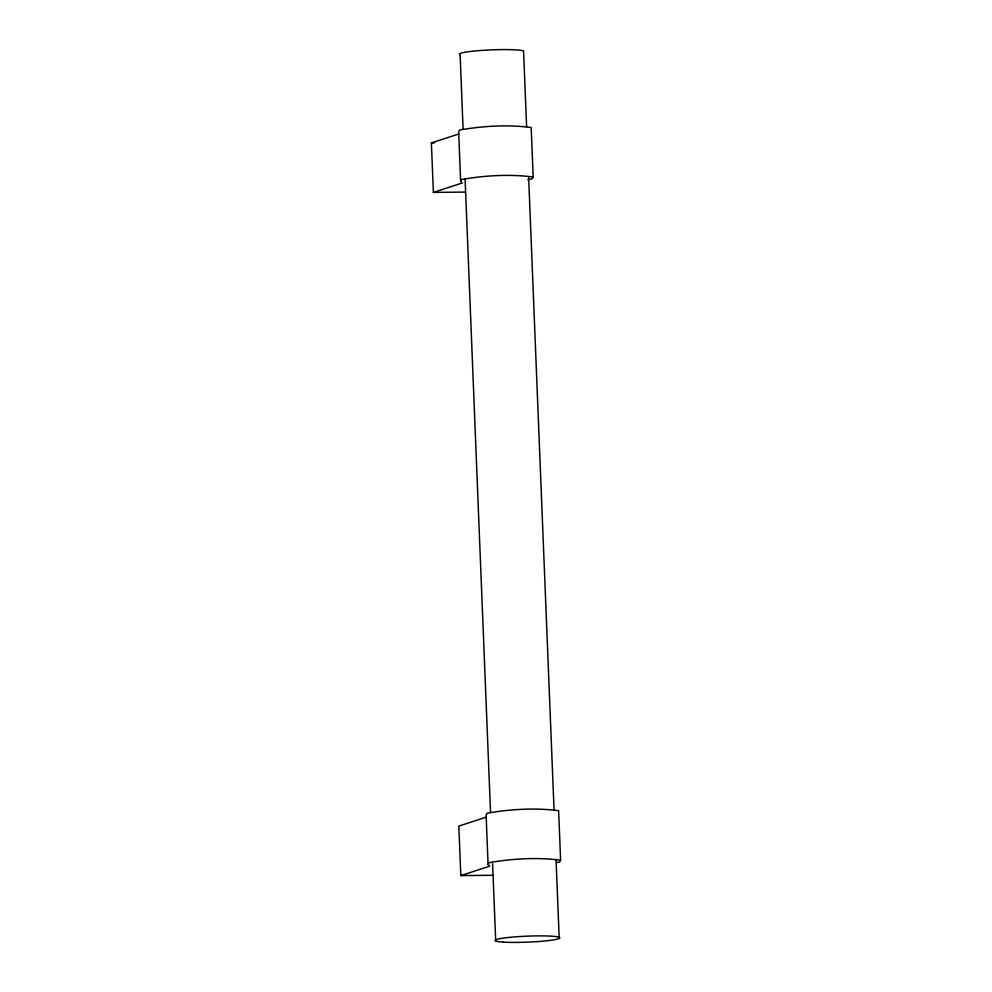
<?xml version="1.0" encoding="UTF-8"?>
<svg xmlns="http://www.w3.org/2000/svg" width="992" height="992" viewBox="0 0 992 992"><rect width="100%" height="100%" fill="white"/><g stroke="black" fill="none" stroke-linecap="round" stroke-linejoin="round"><path stroke-width="1.49" d="M460.648 181.313L461.615 179.502C485.113 175.41 509.466 173.984 533.175 176.985L531.179 127.497C507.482 124.508 483.129 125.934 459.631 130.014L458.664 131.824L460.648 181.313L462.247 182.974L433.38 192.398L431.384 142.922L458.812 133.957M533.175 176.985L532.208 178.796L527.744 179.614M488.089 864.503L489.056 862.68C512.554 858.601 536.908 857.175 560.616 860.176L558.62 810.687C534.924 807.686 510.57 809.112 487.072 813.204L486.105 815.015L488.089 864.503L489.688 866.165L460.821 875.589L458.825 826.1L486.254 817.148M560.616 860.176L559.649 861.986L556.661 862.532M431.384 142.922L434.446 142.885M433.38 192.398L465.434 192.088M460.821 875.589L492.875 875.266M526.616 126.753L523.565 50.964A32.476 3.001 -2.3 0 0 485.026 50.195A32.476 3.001 -2.3 0 0 460.114 54.746L463.09 128.997M528.662 177.791L554.069 810.414M556.053 859.915L559.166 937.254M465.074 178.486L490.544 812.659M492.602 863.697L495.702 941.036M503.366 942.115A32.476 3.001 -2.3 0 0 558.322 938.841A32.476 3.001 -2.3 0 0 520.626 936.485A32.476 3.001 -2.3 0 0 503.366 942.115"/></g></svg>
